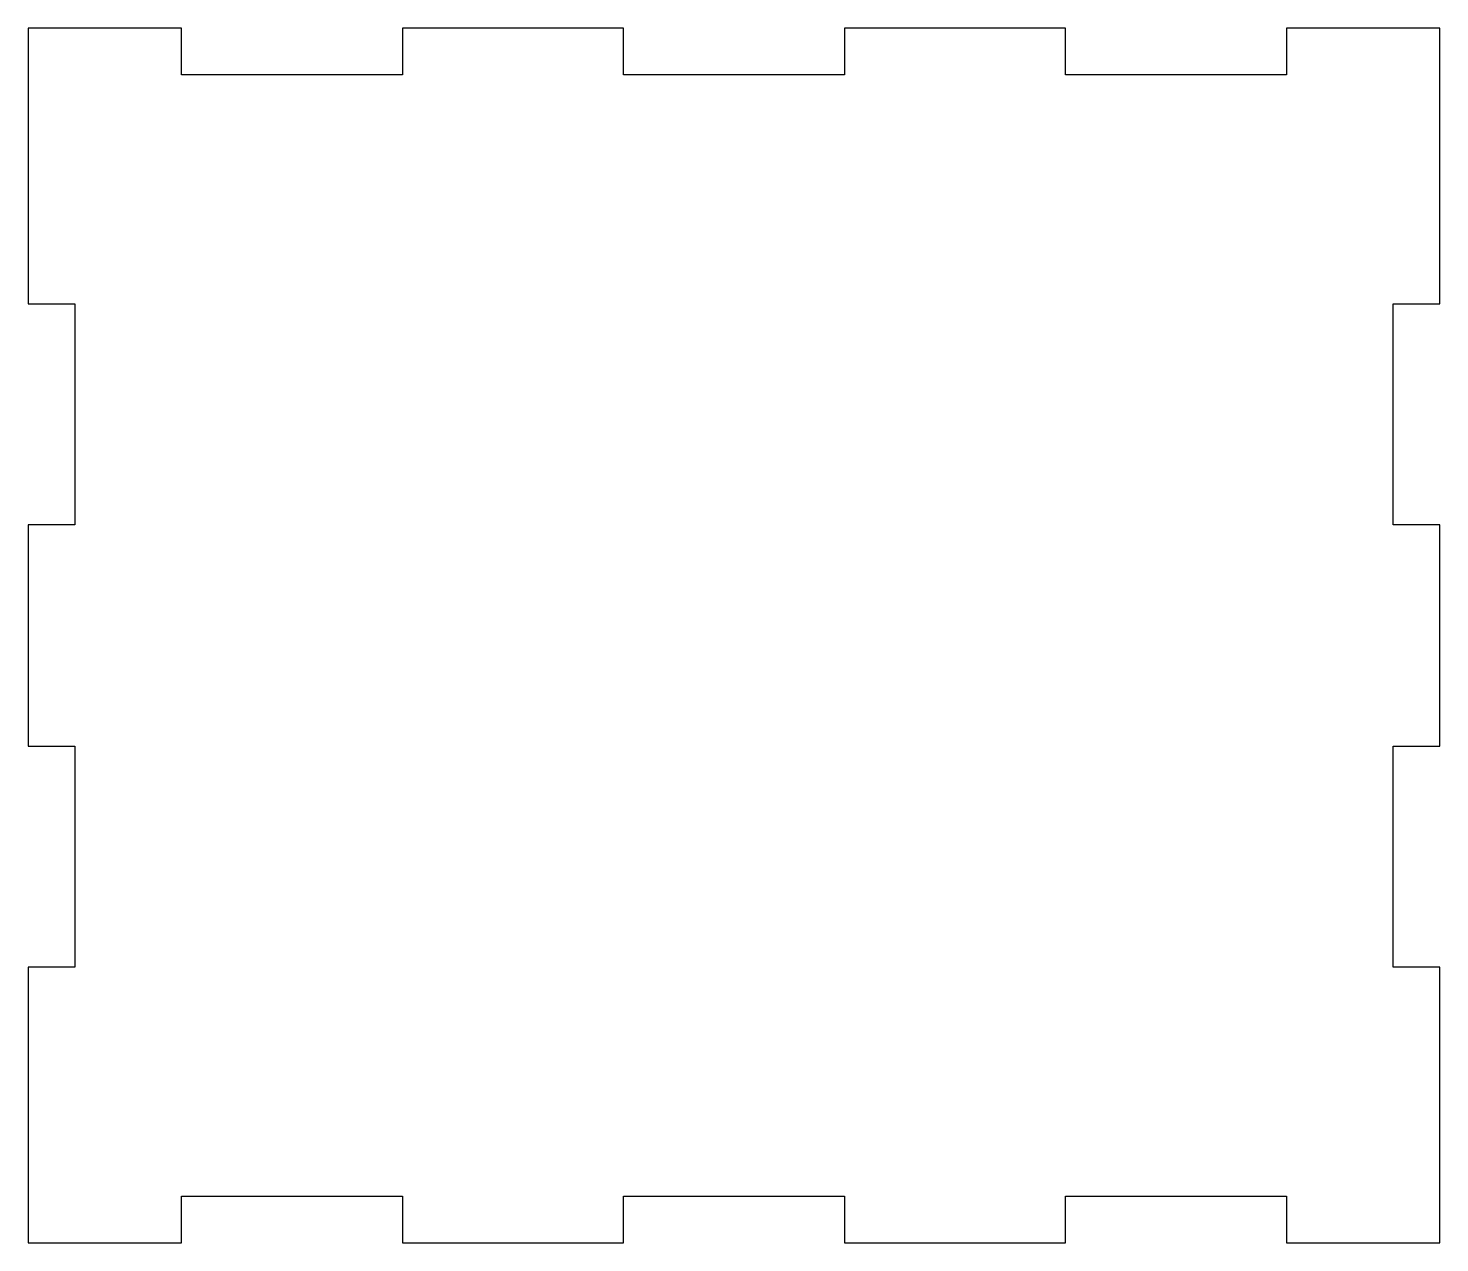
# Model space of a CAD drawing. Header units: millimetres. Extents: x -43.2 to 47.8, y -41 to 37.3.
import ezdxf

# ---------------------------------------------------------------- set-up
doc = ezdxf.new("R2010")
doc.units = ezdxf.units.MM

msp = doc.modelspace()

# ---------------------------------------------------------------- linework, layer by layer
at = {"color": 7, "linetype": 'Continuous', "lineweight": 25}
for p, q in [((-33.284, 37.329), (-43.159, 37.329)), ((-43.159, 37.329), (-43.159, 19.554)), ((-33.284, 34.329), (-33.284, 37.329)), ((-4.784, 37.329), (-19.034, 37.329)), ((-19.034, 37.329), (-19.034, 34.329)), ((-4.784, 34.329), (-4.784, 37.329)), ((23.716, 37.329), (9.466, 37.329)), ((9.466, 37.329), (9.466, 34.329)), ((23.716, 34.329), (23.716, 37.329)), ((47.841, 37.329), (37.966, 37.329)), ((37.966, 37.329), (37.966, 34.329)), ((47.841, 19.554), (47.841, 37.329)), ((-19.034, 34.329), (-33.284, 34.329)), ((9.466, 34.329), (-4.784, 34.329)), ((37.966, 34.329), (23.716, 34.329)), ((-43.159, 19.554), (-40.159, 19.554)), ((-40.159, 19.554), (-40.159, 5.304)), ((44.841, 5.304), (44.841, 19.554)), ((44.841, 19.554), (47.841, 19.554)), ((-40.159, 5.304), (-43.159, 5.304)), ((-43.159, 5.304), (-43.159, -8.946)), ((47.841, 5.304), (44.841, 5.304)), ((47.841, -8.946), (47.841, 5.304)), ((-43.159, -8.946), (-40.159, -8.946)), ((-40.159, -8.946), (-40.159, -23.196)), ((44.841, -23.196), (44.841, -8.946)), ((44.841, -8.946), (47.841, -8.946)), ((-40.159, -23.196), (-43.159, -23.196)), ((-43.159, -23.196), (-43.159, -40.971)), ((47.841, -23.196), (44.841, -23.196)), ((47.841, -40.971), (47.841, -23.196)), ((-33.284, -40.971), (-33.284, -37.971)), ((-33.284, -37.971), (-19.034, -37.971)), ((-19.034, -37.971), (-19.034, -40.971)), ((-4.784, -40.971), (-4.784, -37.971)), ((-4.784, -37.971), (9.466, -37.971)), ((9.466, -37.971), (9.466, -40.971)), ((23.716, -40.971), (23.716, -37.971)), ((23.716, -37.971), (37.966, -37.971)), ((37.966, -37.971), (37.966, -40.971)), ((-43.159, -40.971), (-33.284, -40.971)), ((-19.034, -40.971), (-4.784, -40.971)), ((9.466, -40.971), (23.716, -40.971)), ((37.966, -40.971), (47.841, -40.971))]:
    msp.add_line(p, q, dxfattribs=at)

doc.saveas('drawing.dxf')
